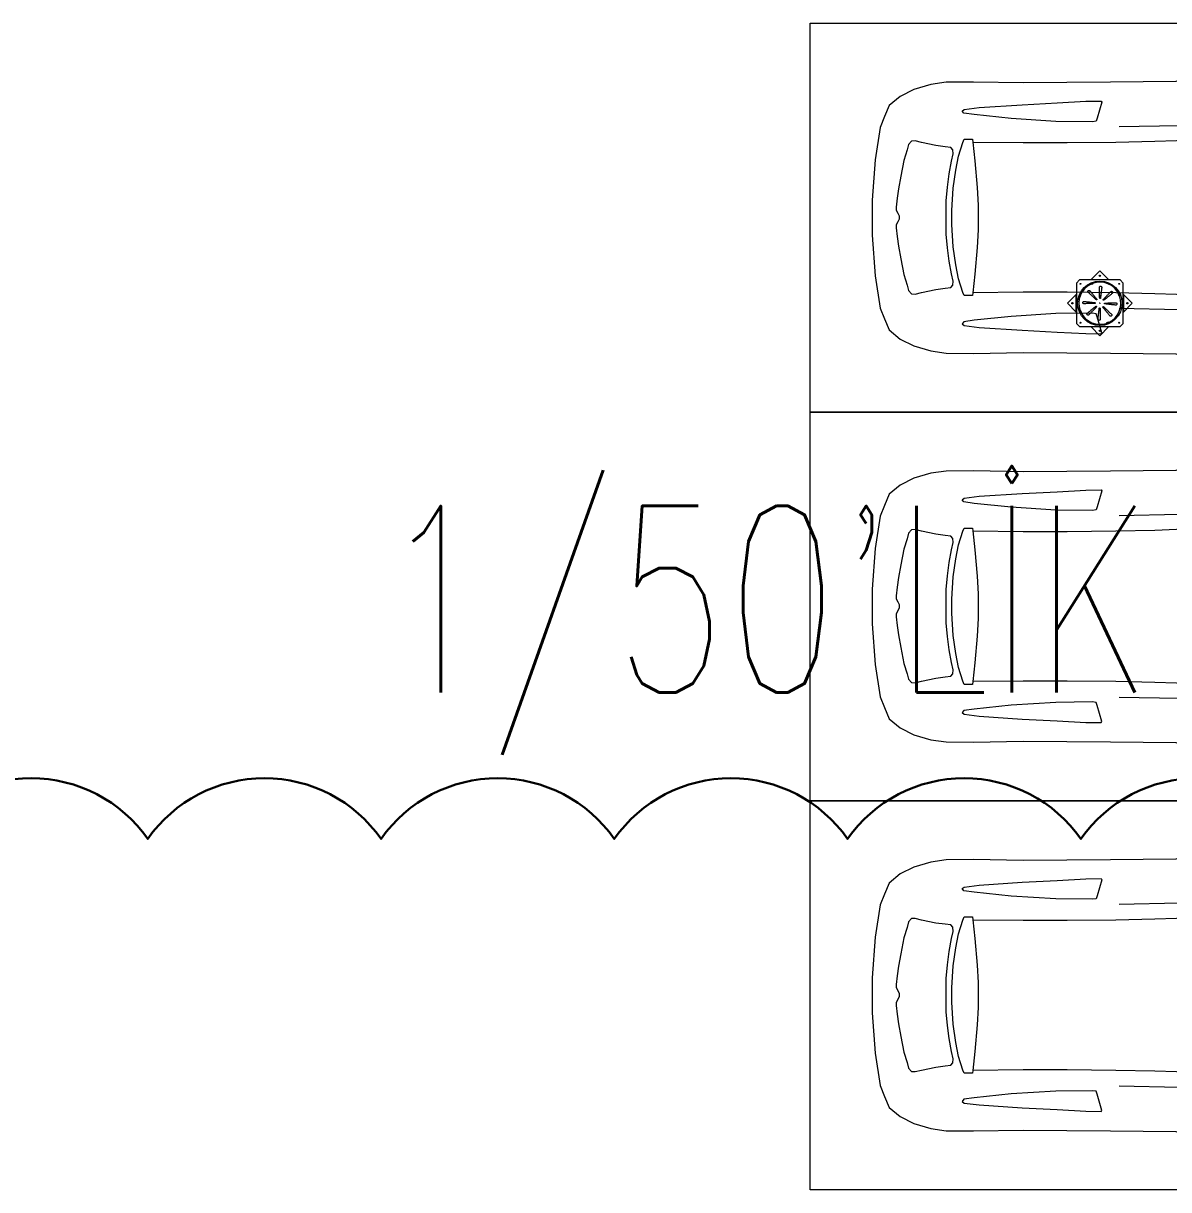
# Model space of a CAD drawing. Header units: metres. Extents: x -17822 to 152406, y -4219 to 19791.
# Drawn here: x 114222 to 114958, y 3309 to 4059 of the extents above; entities that cross this region are included whole.
import ezdxf

# ---------------------------------------------------------------- set-up
doc = ezdxf.new("R2010")
doc.units = ezdxf.units.M
doc.header["$LTSCALE"] = 100
doc.header["$MEASUREMENT"] = 0
doc.layers.get('0').update_dxf_attribs({"color": 9, "lineweight": 9})
for name, color, linetype, lineweight in [('04', 9, 'Continuous', 9), ('06D', 9, 'Continuous', 9), ('E-KABLO', 7, 'Continuous', 30)]:
    doc.layers.add(name, color=color, linetype=linetype, lineweight=lineweight)
doc.styles.add('E-YAZI', font='txttw.shx')

# ---------------------------------------------------------------- blocks, each defined once
blk = doc.blocks.new('p-suzgec')
at = {"ltscale": 25}
for p, q in [((-6.11, 15), (-5.91, 15.2)), ((-5.91, 15.2), (-0.25, 20.86)), ((-5.91, 15.2), (5.41, 15.2)), ((-0.25, 20.86), (5.41, 15.2)), ((5.41, 15.2), (5.61, 15)), ((-13.25, 15), (-15.25, 13)), ((-15.25, 13), (-15.25, -13)), ((12.75, 15), (-13.25, 15)), ((-5.89, 12.32), (-5.97, 12.51)), ((-5.76, 12), (-5.89, 12.32)), ((-5.05, 12.9), (-4.97, 12.7)), ((-4.97, 12.7), (-4.84, 12.38)), ((0.95, 10.24), (0.01, 3.14)), ((14.75, 13), (12.75, 15)), ((14.75, -13), (14.75, 13)), ((-21.11, 0), (-15.45, 5.66)), ((-15.45, -5.66), (-21.11, 0)), ((-15.45, 5.66), (-15.25, 5.86)), ((-15.45, -5.66), (-15.45, 5.66)), ((-10.49, 1.2), (-3.39, 0.26)), ((-3.27, 0.25), (-3.39, 0.26)), ((-0.25, 0), (-0.5, 0)), ((-0.25, 0), (-0.25, 0.25)), ((-0.25, 0), (0, 0)), ((-0.25, 0), (-0.25, -0.25)), ((0, 3.02), (0.01, 3.14)), ((12.07, 5.64), (12.26, 5.72)), ((12.65, 4.8), (12.45, 4.72)), ((14.75, 5.86), (14.95, 5.66)), ((14.95, 5.66), (14.95, -5.66)), ((14.95, 5.66), (20.61, 0)), ((20.61, 0), (14.95, -5.66)), ((-15.25, -5.86), (-15.45, -5.66)), ((-13.15, -4.8), (-12.95, -4.72)), ((-12.95, -4.72), (-12.63, -4.59)), ((-12.57, -5.64), (-12.76, -5.72)), ((-12.25, -5.51), (-12.57, -5.64)), ((-1.45, -10.24), (-0.51, -3.14)), ((-0.5, -3.02), (-0.51, -3.14)), ((2.77, -0.25), (2.89, -0.26)), ((9.99, -1.2), (2.89, -0.26)), ((14.95, -5.66), (14.75, -5.86)), ((-15.25, -13), (-13.25, -15)), ((-13.25, -15), (12.75, -15)), ((-5.91, -15.2), (-6.11, -15)), ((4.47, -12.7), (4.34, -12.38)), ((4.55, -12.9), (4.47, -12.7)), ((5.26, -12), (5.39, -12.32)), ((5.39, -12.32), (5.47, -12.51)), ((5.61, -15), (5.41, -15.2)), ((12.75, -15), (14.75, -13)), ((5.41, -15.2), (-5.91, -15.2)), ((-0.25, -20.86), (-5.91, -15.2)), ((5.41, -15.2), (-0.25, -20.86))]:
    blk.add_line(p, q, dxfattribs=at)
for centre, radius in [((-0.25, 17.68), 0.4), ((-0.25, 17.68), 0.358), ((-0.25, 0), 14.3), ((-12.75, 12.5), 0.3), ((12.25, 12.5), 0.3), ((-17.93, 0), 0.4), ((-17.93, 0), 0.358), ((17.43, 0), 0.4), ((17.43, 0), 0.358), ((-12.75, -12.5), 0.3), ((12.25, -12.5), 0.3), ((-0.25, -17.68), 0.4), ((-0.25, -17.68), 0.358)]:
    blk.add_circle(centre, radius, dxfattribs=at)
for radius, start, end in [(13.55, 114.61472, 200.38528), (13.76, 110.41757, 114.58243), (13.7, 110.40845, 114.59155), (13.25, 110.33777, 114.66223), (13.2, 110.32919, 114.67081), (13.55, 24.61472, 110.38528), (13.55, 294.61472, 20.38528), (13.2, 20.32919, 24.67081), (13.25, 20.33777, 24.66223), (13.7, 20.40845, 24.59155), (13.76, 20.41757, 24.58243), (13.76, 200.41757, 204.58243), (13.7, 200.40845, 204.59155), (13.25, 200.33777, 204.66223), (13.2, 200.32919, 204.67081), (13.55, 204.61472, 290.38528), (13.2, 290.32919, 294.67081), (13.25, 290.33777, 294.66223), (13.7, 290.40845, 294.59155), (13.76, 290.41757, 294.58243)]:
    blk.add_arc((-0.25, 0), radius, start, end, dxfattribs=at)
for points, knots in [([(-7.69, 7.01), (-7.76, 7.08), (-7.82, 7.17), (-7.91, 7.36), (-7.93, 7.46), (-7.92, 7.66), (-7.9, 7.77), (-7.82, 7.96), (-7.75, 8.04), (-7.61, 8.18), (-7.52, 8.23), (-7.32, 8.3), (-7.21, 8.31), (-7.02, 8.3), (-6.91, 8.27), (-6.73, 8.17), (-6.65, 8.1), (-6.59, 8.02)], [2.169268, 2.169268, 2.169268, 2.169268, 2.468107, 2.468107, 2.768207, 2.768207, 3.065525, 3.065525, 3.362844, 3.362844, 3.660162, 3.660162, 3.95748, 3.95748, 4.257581, 4.257581, 4.55635, 4.55635, 4.55635, 4.55635]), ([(-0.55, 10.22), (-0.56, 10.32), (-0.54, 10.42), (-0.46, 10.62), (-0.4, 10.7), (-0.26, 10.84), (-0.17, 10.9), (0.02, 10.98), (0.13, 10.99), (0.33, 10.99), (0.43, 10.96), (0.62, 10.87), (0.7, 10.8), (0.83, 10.65), (0.88, 10.56), (0.95, 10.36), (0.95, 10.25), (0.94, 10.15)], [2.169268, 2.169268, 2.169268, 2.169268, 2.468107, 2.468107, 2.768207, 2.768207, 3.065525, 3.065525, 3.362844, 3.362844, 3.660162, 3.660162, 3.95748, 3.95748, 4.257581, 4.257581, 4.55635, 4.55635, 4.55635, 4.55635]), ([(6.76, 7.44), (6.83, 7.51), (6.92, 7.57), (7.11, 7.66), (7.21, 7.68), (7.41, 7.67), (7.52, 7.65), (7.71, 7.57), (7.79, 7.5), (7.93, 7.36), (7.98, 7.27), (8.05, 7.07), (8.06, 6.96), (8.05, 6.77), (8.02, 6.66), (7.92, 6.48), (7.85, 6.4), (7.77, 6.34)], [2.169268, 2.169268, 2.169268, 2.169268, 2.468107, 2.468107, 2.768207, 2.768207, 3.065525, 3.065525, 3.362844, 3.362844, 3.660162, 3.660162, 3.95748, 3.95748, 4.257581, 4.257581, 4.55635, 4.55635, 4.55635, 4.55635]), ([(-10.47, -0.3), (-10.57, -0.31), (-10.67, -0.29), (-10.87, -0.21), (-10.95, -0.15), (-11.09, -0.01), (-11.15, 0.08), (-11.23, 0.27), (-11.24, 0.38), (-11.24, 0.58), (-11.21, 0.68), (-11.12, 0.87), (-11.05, 0.95), (-10.9, 1.08), (-10.81, 1.13), (-10.61, 1.2), (-10.5, 1.2), (-10.4, 1.19)], [2.169268, 2.169268, 2.169268, 2.169268, 2.468107, 2.468107, 2.768207, 2.768207, 3.065525, 3.065525, 3.362844, 3.362844, 3.660162, 3.660162, 3.95748, 3.95748, 4.257581, 4.257581, 4.55635, 4.55635, 4.55635, 4.55635]), ([(-3.47, 0.39), (-3.47, 0.39), (-3.47, 0.39), (-3.47, 0.39), (-3.44, 0.39), (-3.41, 0.38), (-3.35, 0.35), (-3.33, 0.33), (-3.29, 0.28), (-3.27, 0.25), (-3.25, 0.19), (-3.25, 0.16), (-3.25, 0.1), (-3.26, 0.07), (-3.28, 0.01), (-3.3, -0.01), (-3.34, -0.06), (-3.37, -0.08), (-3.43, -0.1), (-3.46, -0.11), (-3.49, -0.11), (-3.5, -0.11), (-3.51, -0.11)], [-0.0013985, -0.0013985, -0.0013985, -0.0013985, 0, 0, 0, 0.0909291, 0.0909291, 0.1818582, 0.1818582, 0.2711248, 0.2711248, 0.3603915, 0.3603915, 0.4496581, 0.4496581, 0.5389247, 0.5389247, 0.6298538, 0.6298538, 0.7207829, 0.7207829, 0.7401198, 0.7401198, 0.7401198, 0.7401198]), ([(-2.25, 2.55), (-2.25, 2.55), (-2.25, 2.55), (-2.25, 2.55), (-2.23, 2.53), (-2.22, 2.5), (-2.2, 2.44), (-2.19, 2.4), (-2.2, 2.35), (-2.21, 2.31), (-2.24, 2.26), (-2.25, 2.23), (-2.3, 2.19), (-2.33, 2.17), (-2.38, 2.15), (-2.42, 2.15), (-2.48, 2.15), (-2.51, 2.15), (-2.57, 2.18), (-2.59, 2.19), (-2.62, 2.22), (-2.63, 2.22), (-2.63, 2.23)], [-0.0013985, -0.0013985, -0.0013985, -0.0013985, 0, 0, 0, 0.0909291, 0.0909291, 0.1818582, 0.1818582, 0.2711248, 0.2711248, 0.3603915, 0.3603915, 0.4496581, 0.4496581, 0.5389247, 0.5389247, 0.6298538, 0.6298538, 0.7207829, 0.7207829, 0.7401198, 0.7401198, 0.7401198, 0.7401198]), ([(0.14, 3.22), (0.14, 3.22), (0.14, 3.22), (0.14, 3.22), (0.14, 3.19), (0.13, 3.16), (0.1, 3.1), (0.08, 3.08), (0.03, 3.04), (0, 3.02), (-0.06, 3), (-0.09, 3), (-0.15, 3), (-0.18, 3.01), (-0.24, 3.03), (-0.26, 3.05), (-0.31, 3.09), (-0.33, 3.12), (-0.35, 3.18), (-0.36, 3.21), (-0.36, 3.24), (-0.36, 3.25), (-0.36, 3.26)], [-0.0013985, -0.0013985, -0.0013985, -0.0013985, 0, 0, 0, 0.0909291, 0.0909291, 0.1818582, 0.1818582, 0.2711248, 0.2711248, 0.3603915, 0.3603915, 0.4496581, 0.4496581, 0.5389247, 0.5389247, 0.6298538, 0.6298538, 0.7207829, 0.7207829, 0.7401198, 0.7401198, 0.7401198, 0.7401198]), ([(2.3, 2), (2.3, 2), (2.3, 2), (2.3, 2), (2.28, 1.98), (2.25, 1.97), (2.19, 1.95), (2.15, 1.94), (2.1, 1.95), (2.06, 1.96), (2.01, 1.99), (1.98, 2), (1.94, 2.05), (1.92, 2.08), (1.9, 2.13), (1.9, 2.17), (1.9, 2.23), (1.9, 2.26), (1.93, 2.32), (1.94, 2.34), (1.97, 2.37), (1.97, 2.38), (1.98, 2.38)], [-0.0013985, -0.0013985, -0.0013985, -0.0013985, 0, 0, 0, 0.0909291, 0.0909291, 0.1818582, 0.1818582, 0.2711248, 0.2711248, 0.3603915, 0.3603915, 0.4496581, 0.4496581, 0.5389247, 0.5389247, 0.6298538, 0.6298538, 0.7207829, 0.7207829, 0.7401198, 0.7401198, 0.7401198, 0.7401198]), ([(2.97, -0.39), (2.97, -0.39), (2.97, -0.39), (2.97, -0.39), (2.94, -0.39), (2.91, -0.38), (2.85, -0.35), (2.83, -0.33), (2.79, -0.28), (2.77, -0.25), (2.75, -0.19), (2.75, -0.16), (2.75, -0.1), (2.76, -0.07), (2.78, -0.01), (2.8, 0.01), (2.84, 0.06), (2.87, 0.08), (2.93, 0.1), (2.96, 0.11), (2.99, 0.11), (3, 0.11), (3.01, 0.11)], [-0.0013985, -0.0013985, -0.0013985, -0.0013985, 0, 0, 0, 0.0909291, 0.0909291, 0.1818582, 0.1818582, 0.2711248, 0.2711248, 0.3603915, 0.3603915, 0.4496581, 0.4496581, 0.5389247, 0.5389247, 0.6298538, 0.6298538, 0.7207829, 0.7207829, 0.7401198, 0.7401198, 0.7401198, 0.7401198]), ([(9.97, 0.3), (10.07, 0.31), (10.17, 0.29), (10.37, 0.21), (10.45, 0.15), (10.59, 0.01), (10.65, -0.08), (10.73, -0.27), (10.74, -0.38), (10.74, -0.58), (10.71, -0.68), (10.62, -0.87), (10.55, -0.95), (10.4, -1.08), (10.31, -1.13), (10.11, -1.2), (10, -1.2), (9.9, -1.19)], [2.169268, 2.169268, 2.169268, 2.169268, 2.468107, 2.468107, 2.768207, 2.768207, 3.065525, 3.065525, 3.362844, 3.362844, 3.660162, 3.660162, 3.95748, 3.95748, 4.257581, 4.257581, 4.55635, 4.55635, 4.55635, 4.55635]), ([(-7.26, -7.44), (-7.33, -7.51), (-7.42, -7.57), (-7.61, -7.66), (-7.71, -7.68), (-7.91, -7.67), (-8.02, -7.65), (-8.21, -7.57), (-8.29, -7.5), (-8.43, -7.36), (-8.48, -7.27), (-8.55, -7.07), (-8.56, -6.96), (-8.55, -6.77), (-8.52, -6.66), (-8.42, -6.48), (-8.35, -6.4), (-8.27, -6.34)], [2.169268, 2.169268, 2.169268, 2.169268, 2.468107, 2.468107, 2.768207, 2.768207, 3.065525, 3.065525, 3.362844, 3.362844, 3.660162, 3.660162, 3.95748, 3.95748, 4.257581, 4.257581, 4.55635, 4.55635, 4.55635, 4.55635]), ([(-2.8, -2), (-2.8, -2), (-2.8, -2), (-2.8, -2), (-2.78, -1.98), (-2.75, -1.97), (-2.69, -1.95), (-2.65, -1.94), (-2.6, -1.95), (-2.56, -1.96), (-2.51, -1.99), (-2.48, -2), (-2.44, -2.05), (-2.42, -2.08), (-2.4, -2.13), (-2.4, -2.17), (-2.4, -2.23), (-2.4, -2.26), (-2.43, -2.32), (-2.44, -2.34), (-2.47, -2.37), (-2.47, -2.38), (-2.48, -2.38)], [-0.0013985, -0.0013985, -0.0013985, -0.0013985, 0, 0, 0, 0.0909291, 0.0909291, 0.1818582, 0.1818582, 0.2711248, 0.2711248, 0.3603915, 0.3603915, 0.4496581, 0.4496581, 0.5389247, 0.5389247, 0.6298538, 0.6298538, 0.7207829, 0.7207829, 0.7401198, 0.7401198, 0.7401198, 0.7401198]), ([(-0.64, -3.22), (-0.64, -3.22), (-0.64, -3.22), (-0.64, -3.22), (-0.64, -3.19), (-0.63, -3.16), (-0.6, -3.1), (-0.58, -3.08), (-0.53, -3.04), (-0.5, -3.02), (-0.44, -3), (-0.41, -3), (-0.35, -3), (-0.32, -3.01), (-0.26, -3.03), (-0.24, -3.05), (-0.19, -3.09), (-0.17, -3.12), (-0.15, -3.18), (-0.14, -3.21), (-0.14, -3.24), (-0.14, -3.25), (-0.14, -3.26)], [-0.0013985, -0.0013985, -0.0013985, -0.0013985, 0, 0, 0, 0.0909291, 0.0909291, 0.1818582, 0.1818582, 0.2711248, 0.2711248, 0.3603915, 0.3603915, 0.4496581, 0.4496581, 0.5389247, 0.5389247, 0.6298538, 0.6298538, 0.7207829, 0.7207829, 0.7401198, 0.7401198, 0.7401198, 0.7401198]), ([(1.75, -2.55), (1.75, -2.55), (1.75, -2.55), (1.75, -2.55), (1.73, -2.53), (1.72, -2.5), (1.7, -2.44), (1.69, -2.4), (1.7, -2.35), (1.71, -2.31), (1.74, -2.26), (1.75, -2.23), (1.8, -2.19), (1.83, -2.17), (1.88, -2.15), (1.92, -2.15), (1.98, -2.15), (2.01, -2.15), (2.07, -2.18), (2.09, -2.19), (2.12, -2.22), (2.13, -2.22), (2.13, -2.23)], [-0.0013985, -0.0013985, -0.0013985, -0.0013985, 0, 0, 0, 0.0909291, 0.0909291, 0.1818582, 0.1818582, 0.2711248, 0.2711248, 0.3603915, 0.3603915, 0.4496581, 0.4496581, 0.5389247, 0.5389247, 0.6298538, 0.6298538, 0.7207829, 0.7207829, 0.7401198, 0.7401198, 0.7401198, 0.7401198]), ([(7.19, -7.01), (7.26, -7.08), (7.32, -7.17), (7.41, -7.36), (7.43, -7.46), (7.42, -7.66), (7.4, -7.77), (7.32, -7.96), (7.25, -8.04), (7.11, -8.18), (7.02, -8.23), (6.82, -8.3), (6.71, -8.31), (6.52, -8.3), (6.41, -8.27), (6.23, -8.17), (6.15, -8.1), (6.09, -8.02)], [2.169268, 2.169268, 2.169268, 2.169268, 2.468107, 2.468107, 2.768207, 2.768207, 3.065525, 3.065525, 3.362844, 3.362844, 3.660162, 3.660162, 3.95748, 3.95748, 4.257581, 4.257581, 4.55635, 4.55635, 4.55635, 4.55635]), ([(0.05, -10.22), (0.06, -10.32), (0.04, -10.42), (-0.04, -10.62), (-0.1, -10.7), (-0.24, -10.84), (-0.33, -10.9), (-0.52, -10.98), (-0.63, -10.99), (-0.83, -10.99), (-0.93, -10.96), (-1.12, -10.87), (-1.2, -10.8), (-1.33, -10.65), (-1.38, -10.56), (-1.45, -10.36), (-1.45, -10.25), (-1.44, -10.15)], [2.169268, 2.169268, 2.169268, 2.169268, 2.468107, 2.468107, 2.768207, 2.768207, 3.065525, 3.065525, 3.362844, 3.362844, 3.660162, 3.660162, 3.95748, 3.95748, 4.257581, 4.257581, 4.55635, 4.55635, 4.55635, 4.55635])]:
    blk.add_open_spline(points, degree=3, knots=knots, dxfattribs=at)
for points, weights in [([(-6.59, 8.02), (-3.29, 3.87), (-2.25, 2.55)], [1.04357122128, 1.19470433435, 1]), ([(-0.36, 3.26), (-0.41, 4.94), (-0.55, 10.22)], [1, 1.1928901223, 1.04336959175]), ([(0.94, 10.15), (0.33, 4.89), (0.14, 3.22)], [1.04357122043, 1.19470432993, 1]), ([(-10.4, 1.19), (-5.14, 0.58), (-3.47, 0.39)], [1.04357122072, 1.19470433147, 1]), ([(-2.63, 2.23), (-3.85, 3.38), (-7.69, 7.01)], [1, 1.19289012244, 1.04336959178]), ([(1.98, 2.38), (3.13, 3.6), (6.76, 7.44)], [1, 1.19289012017, 1.04336959134]), ([(7.77, 6.34), (3.62, 3.04), (2.3, 2)], [1.04357122006, 1.19470432802, 1]), ([(11.75, 5.51), (11.9, 5.58), (12.07, 5.64)], [1.02554744525, 1.0127799804, 1]), ([(12.45, 4.72), (12.29, 4.65), (12.13, 4.59)], [1, 1.0127799804, 1.02554744526]), ([(-3.51, -0.11), (-5.19, -0.16), (-10.47, -0.3)], [1, 1.19289012449, 1.04336959218]), ([(-8.27, -6.34), (-4.12, -3.04), (-2.8, -2)], [1.04357122094, 1.1947043326, 1]), ([(-2.48, -2.38), (-3.63, -3.6), (-7.26, -7.44)], [1, 1.19289012327, 1.04336959194]), ([(-1.44, -10.15), (-0.83, -4.89), (-0.64, -3.22)], [1.04357122103, 1.19470433305, 1]), ([(-0.14, -3.26), (-0.09, -4.94), (0.05, -10.22)], [1, 1.19289011339, 1.04336959002]), ([(6.09, -8.02), (2.79, -3.87), (1.75, -2.55)], [1.04357121982, 1.19470432681, 1]), ([(2.13, -2.23), (3.35, -3.38), (7.19, -7.01)], [1, 1.19289011781, 1.04336959088])]:
    blk.add_rational_spline(points, weights, degree=2, dxfattribs=at)
for points, weights, knots in [([(3.01, 0.11), (3.53, 0.12), (6.01, 0.19), (9.97, 0.3)], [4.14064799907, 3.56700040162, 2.15953650571, 1.32480586323], [27.48414514, 27.48414514, 27.48414514, 27.50397367, 27.53272487, 27.53272487, 27.53272487]), ([(9.9, -1.19), (7.92, -0.96), (4.7, -0.59), (3.27, -0.42), (2.97, -0.39)], [1.32476723726, 1.64485472039, 2.71311941379, 3.81141839734, 4.16242382948], [0.00590224, 0.00590224, 0.00590224, 0.01753913, 0.04477222, 0.05758123, 0.05758123, 0.05758123])]:
    blk.add_rational_spline(points, weights, degree=2, knots=knots, dxfattribs=at)
blk = doc.blocks.new('p-platform_süzgeç')
at = {"layer": '06D'}
blk.add_blockref('p-suzgec', (-9510.74, -4751.32), dxfattribs=at)
blk = doc.blocks.new('p-araba-10')
for points in [[(-193.79, -2.39), (-193.79, 5.34), (-192.94, 22.22), (-191.13, 38.94), (-187.64, 56.59), (-183.41, 66.36), (-173.88, 74.24), (-151.27, 83.48), (-141.19, 86.3), (-134.48, 87.07), (-72.47, 87.28), (-61.37, 86.96), (-45.81, 86.78), (-43.98, 86.7), (-42.49, 90.54), (-39.06, 95.93), (-35.29, 99.57), (-31.16, 101.53), (-25.09, 101.89), (-22.62, 99.43), (-26.03, 92.76), (-28.43, 88.24), (-29.23, 86.74), (12.68, 87.59), (14.67, 88.36), (27.6, 88.19), (29.71, 87.51), (71.74, 87.11), (127.91, 86.66), (159.96, 87.23), (177.46, 87.11), (187.32, 85.7), (198.36, 82.42), (207.04, 78.02), (214.1, 72.2), (217.09, 65.01), (219.97, 58.06), (223.22, 37.27), (225, 11.23), (225, -11.23), (223.22, -37.27), (219.97, -58.06), (217.09, -65.01), (214.1, -72.2), (207.04, -78.02), (198.36, -82.42), (187.32, -85.7), (177.46, -87.11), (159.96, -87.23), (127.91, -86.66), (71.74, -87.11), (29.71, -87.51), (27.6, -88.19), (14.67, -88.36), (12.68, -87.59), (-29.23, -86.74), (-28.43, -88.24), (-26.03, -92.76), (-22.62, -99.43), (-25.09, -101.89), (-31.16, -101.53), (-35.29, -99.57), (-39.06, -95.93), (-42.49, -90.54), (-43.98, -86.7), (-45.81, -86.78), (-61.37, -86.96), (-72.47, -87.28), (-134.48, -87.07), (-141.19, -86.3), (-151.27, -83.48), (-173.88, -74.24), (-183.41, -66.36), (-187.64, -56.59), (-191.13, -38.94), (-192.94, -22.22), (-193.79, -5.34), (-193.79, 2.39)], [(-92.98, -62.47), (-126.34, -56.34), (-149.46, -50.65), (-165.51, -45.58), (-173.74, -42.31), (-183.45, -36.93), (-182.72, -25.64), (-183.24, -12.44), (-183.24, 0.17), (-183.24, 12.78), (-182.72, 25.97), (-183.45, 37.26), (-177.75, 42.96), (-168.46, 51.51), (-157.59, 60.58), (-142.7, 72.83), (-124.65, 73.25), (-101.95, 73.56), (-79.36, 73.67), (-76.83, 72.4)], [(-8.34, -56.68), (-13.41, -57.91), (-38.07, -63.47), (-60.31, -68.83), (-64.88, -68.26), (-69.33, -66.44), (-72.98, -63.59), (-75.83, -58.34), (-79.14, -49.22), (-82.79, -35.31), (-86.1, -15.35), (-87.01, -5.32), (-87.01, 0.17), (-87.01, 5.65), (-86.1, 15.69), (-82.79, 35.64), (-79.14, 49.55), (-75.83, 58.68), (-72.98, 63.92), (-69.33, 66.77), (-64.88, 68.6), (-60.31, 69.17), (-38.07, 63.81), (-13.41, 58.25), (-8.34, 57.01)], [(66.19, 58.56), (27.52, 59.36), (12.69, 60.61), (0.94, 62.89), (-31.45, 70.42)], [(-92.98, 62.8), (-126.34, 56.68), (-149.46, 50.98), (-165.51, 45.91), (-173.74, 42.64), (-183.45, 37.26), (-182.72, 25.97), (-183.24, 12.78), (-183.24, 0.17), (-183.24, -12.44), (-182.72, -25.64), (-183.45, -36.93), (-177.75, -42.63), (-168.46, -51.17), (-157.59, -60.25), (-142.7, -72.49), (-124.65, -72.91), (-101.95, -73.23), (-79.36, -73.34), (-76.83, -72.07)], [(-2.5, -52.92), (-3.05, -54.58), (-4.31, -55.49), (-8.34, -56.68), (-7.27, -54.46), (-7.16, -52.75), (-12.41, -22.76), (-12.75, -19.8), (-13.66, -17.75), (-17.54, -15.58), (-18.68, -14.21), (-19.14, -9.65), (-19.25, -3.15), (-19.25, 0.17), (-19.25, 3.49), (-19.14, 9.99), (-18.68, 14.55), (-17.54, 15.92), (-13.66, 18.08), (-12.75, 20.13), (-12.41, 23.1), (-7.16, 53.09), (-7.27, 54.8), (-8.34, 57.01), (-4.31, 55.82), (-3.05, 54.91), (-2.5, 53.25)], [(160.36, 48.62), (127.96, 48.28), (99.67, 48.28), (68.42, 48.62), (43.21, 49.19), (29.29, 49.65), (20.85, 50.22), (11.38, 51.13), (4.31, 52.05), (0.66, 52.57), (-2.5, 53.25), (-3.39, 49.78), (-4.88, 41.69), (-6.93, 29.6), (-9.1, 11.92), (-9.1, 2.57), (-9.1, 0.17), (-9.1, -2.24), (-9.1, -11.59), (-6.93, -29.26), (-4.88, -41.35), (-3.39, -49.45), (-2.5, -52.92), (0.66, -52.24), (4.31, -51.71), (11.38, -50.8), (20.85, -49.89), (29.29, -49.32), (43.21, -48.86), (68.42, -48.29), (99.67, -47.95), (127.96, -47.95), (160.36, -48.29)], [(66.19, -58.23), (27.52, -59.03), (12.69, -60.28), (0.94, -62.56), (-31.45, -70.09)]]:
    blk.add_lwpolyline(points)
for points in [[(159.48, 66.3), (166.09, 67.21), (167.12, 68.58), (165.86, 69.61), (156.28, 70.86), (128.68, 72.68), (106.09, 73.82), (87.72, 74.85), (77.74, 75), (77.39, 74.34), (80.31, 64.02), (81.11, 62.08), (83.28, 61.74), (106.89, 61.97), (135.63, 63.79)], [(169.63, -39.28), (171.34, -30.27), (172.94, -18.64), (173.85, -4.39), (173.85, 0.17), (173.85, 4.72), (172.94, 18.98), (171.34, 30.61), (169.63, 39.62), (166.78, 48.4), (165.84, 50.45), (160.59, 50.45), (160.36, 48.62), (159.02, 36.54), (157.54, 19.43), (156.97, 8.14), (156.97, 0.17), (156.97, -7.81), (157.54, -19.1), (159.02, -36.2), (160.36, -48.29), (160.59, -50.11), (165.84, -50.11), (166.78, -48.06)], [(174.06, -36.09), (175.55, -27.88), (176.57, -19.33), (177.37, -10.55), (177.49, -1.42), (177.49, 0.17), (177.49, 1.76), (177.37, 10.88), (176.57, 19.66), (175.55, 28.21), (174.06, 36.42), (173.04, 41.1), (173.15, 43.72), (174.52, 45.2), (178.06, 45.66), (184.1, 46.46), (193.23, 48.4), (197.45, 49.42), (199.84, 49.31), (201.67, 47.14), (202.58, 43.61), (204.75, 36.88), (206.69, 26.73), (208.17, 18.64), (209.08, 12.48), (209.65, 6.89), (209.54, 4.95), (208.63, 3.01), (207.71, 1.19), (207.71, 0.17), (207.71, -0.85), (208.63, -2.68), (208.63, -2.68), (209.54, -4.62), (209.65, -6.56), (209.08, -12.14), (208.17, -18.3), (206.69, -26.4), (204.75, -36.55), (202.58, -43.27), (201.67, -46.81), (199.84, -48.97), (197.45, -49.09), (193.23, -48.06), (184.1, -46.12), (178.06, -45.33), (174.52, -44.87), (173.15, -43.39), (173.04, -40.76)], [(159.48, -65.96), (166.09, -66.88), (167.12, -68.25), (165.86, -69.27), (156.28, -70.53), (128.68, -72.35), (106.09, -73.49), (87.72, -74.52), (77.74, -74.66), (77.39, -74.01), (80.31, -63.68), (81.11, -61.75), (83.28, -61.4), (106.89, -61.63), (135.63, -63.46)]]:
    blk.add_lwpolyline(points, close=True)
blk = doc.blocks.new('p-carpark_std')
at = {"layer": '06D'}
blk.add_lwpolyline([(-500, -125), (0, -125), (0, 125), (-500, 125)], close=True, dxfattribs=at)
at = {"layer": '04'}
blk.add_blockref('p-araba-10', (-265, 0), dxfattribs=at)

msp = doc.modelspace()

# ---------------------------------------------------------------- linework, layer by layer
at = {"layer": 'E-KABLO', "color": 2}
msp.add_lwpolyline([(114124.11, 4106.55, -0.520567), (114124.11, 3956.55, -0.520567), (114124.11, 3806.55, -0.520567), (114124.11, 3656.55, -0.520567), (114151.78, 3534.22, -0.520567), (114301.78, 3534.22, -0.520567), (114451.78, 3534.22, -0.520567), (114601.78, 3534.22, -0.520567), (114751.78, 3534.22, -0.520567), (114901.78, 3534.22, -0.520567), (115051.78, 3534.22, -0.520567)], format="xyb", dxfattribs=at)

# ---------------------------------------------------------------- block references
msp.add_blockref('p-platform_süzgeç', (124425, 8630))
at = {"layer": '04', "xscale": -1}
for p in [(114727.65, 3933.68), (114727.65, 3683.68), (114727.65, 3433.68)]:
    msp.add_blockref('p-carpark_std', p, dxfattribs=at)

# ---------------------------------------------------------------- texts
at = {"layer": 'E-KABLO', "color": 2, "style": 'E-YAZI', "width": 0.7}
msp.add_text("1/50'LİK PLANLARINA BAKINIZ.", height=120, dxfattribs=at).set_placement((114450.57, 3628.39))

doc.saveas('drawing.dxf')
